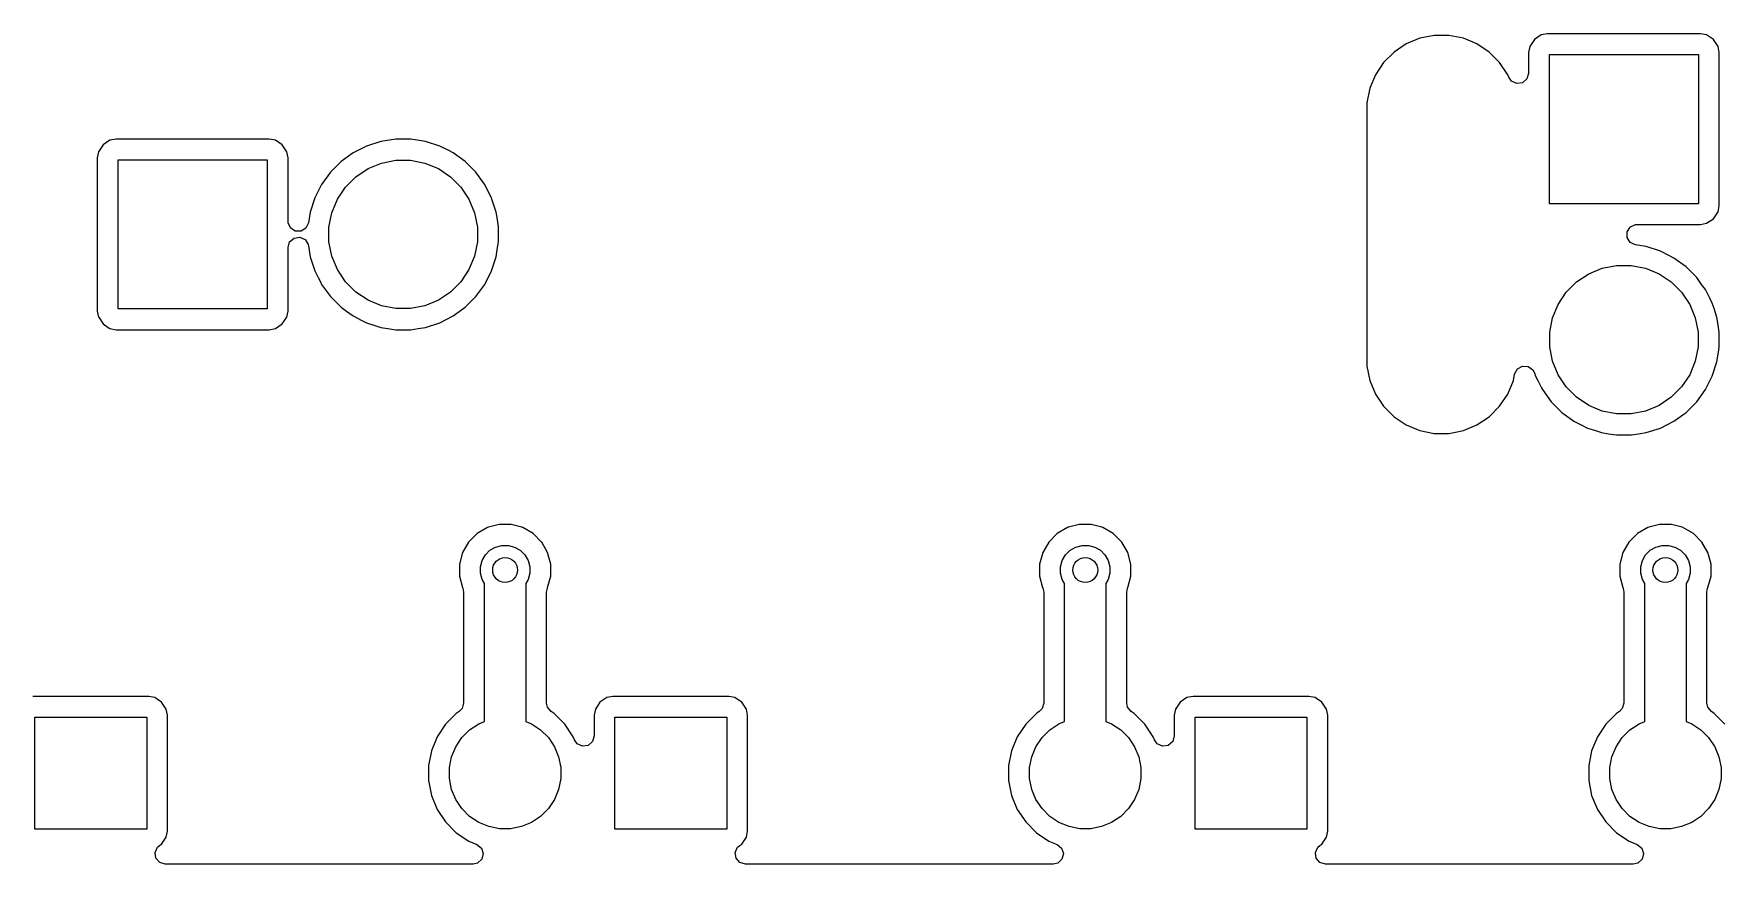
# Model space of a CAD drawing. Extents: x 45 to 205, y -97 to -37.
# Drawn here: x 111.81 to 132.19, y -96.6 to -86.58 of the extents above; entities that cross this region are included whole.
import ezdxf

# ---------------------------------------------------------------- set-up
doc = ezdxf.new("R2010")
doc.units = 0
doc.layers.add('BLACK', color=7, linetype='CONTINUOUS')

msp = doc.modelspace()

# ---------------------------------------------------------------- linework, layer by layer
at = {"layer": 'BLACK', "linetype": 'CONTINUOUS'}
for p, q in [((130.075313, -86.57957), (130.002254, -86.594102)), ((130.075316, -86.57957), (130.075313, -86.57957)), ((131.924664, -86.57957), (130.075316, -86.57957)), ((131.924667, -86.57957), (131.924664, -86.57957)), ((131.997725, -86.594102), (131.924667, -86.57957)), ((128.373436, -86.70206), (128.225955, -86.800605)), ((128.373449, -86.702053), (128.373436, -86.70206)), ((128.537322, -86.634176), (128.373449, -86.702053)), ((128.537331, -86.634173), (128.537322, -86.634176)), ((128.711296, -86.59957), (128.537331, -86.634173)), ((128.711299, -86.59957), (128.711296, -86.59957)), ((128.888681, -86.59957), (128.711299, -86.59957)), ((128.888684, -86.59957), (128.888681, -86.59957)), ((129.062648, -86.634173), (128.888684, -86.59957)), ((129.062657, -86.634176), (129.062648, -86.634173)), ((129.22653, -86.702053), (129.062657, -86.634176)), ((129.226543, -86.70206), (129.22653, -86.702053)), ((129.374024, -86.800605), (129.226543, -86.70206)), ((129.864022, -86.732334), (129.84949, -86.805391)), ((129.864023, -86.73233), (129.864022, -86.732334)), ((129.919389, -86.649469), (129.864023, -86.73233)), ((130.00225, -86.594103), (129.919389, -86.649469)), ((130.002254, -86.594102), (130.00225, -86.594103)), ((131.997729, -86.594103), (131.997725, -86.594102)), ((131.99773, -86.594104), (131.997729, -86.594103)), ((132.080591, -86.649469), (131.99773, -86.594104)), ((132.135956, -86.73233), (132.080591, -86.649469)), ((132.135957, -86.732334), (132.135956, -86.73233)), ((132.150489, -86.805391), (132.135957, -86.732334)), ((128.100525, -86.926035), (128.00198, -87.073516)), ((128.100528, -86.926031), (128.100525, -86.926035)), ((128.225951, -86.800608), (128.100528, -86.926031)), ((128.225955, -86.800605), (128.225951, -86.800608)), ((129.374028, -86.800608), (129.374024, -86.800605)), ((129.499451, -86.926031), (129.374028, -86.800608)), ((129.499454, -86.926035), (129.499451, -86.926031)), ((129.597999, -87.073516), (129.499454, -86.926035)), ((129.84949, -86.805391), (129.84949, -87.057276)), ((130.09999, -88.63007), (130.09999, -86.83007)), ((130.09999, -86.83007), (131.89999, -86.83007)), ((131.89999, -86.83007), (131.89999, -88.63007)), ((132.15049, -86.805393), (132.150489, -86.805391)), ((132.15049, -86.805396), (132.15049, -86.805393)), ((132.15049, -88.654744), (132.15049, -86.805396)), ((128.001973, -87.073529), (127.934096, -87.237402)), ((128.00198, -87.073516), (128.001973, -87.073529)), ((129.598006, -87.073529), (129.597999, -87.073516)), ((129.610929, -87.104728), (129.598006, -87.073529)), ((129.644287, -87.150989), (129.610929, -87.104728)), ((129.707843, -87.180014), (129.644287, -87.150989)), ((129.777001, -87.17007), (129.707843, -87.180014)), ((129.829805, -87.124315), (129.777001, -87.17007)), ((129.84949, -87.057276), (129.829805, -87.124315)), ((127.934093, -87.237411), (127.89949, -87.411374)), ((127.934096, -87.237402), (127.934093, -87.237411)), ((127.89949, -87.411374), (127.89949, -90.588765)), ((112.594022, -88.002334), (112.57949, -88.075391)), ((112.594023, -88.00233), (112.594022, -88.002334)), ((112.649389, -87.919469), (112.594023, -88.00233)), ((112.73225, -87.864103), (112.649389, -87.919469)), ((112.732254, -87.864102), (112.73225, -87.864103)), ((112.805313, -87.84957), (112.732254, -87.864102)), ((112.805316, -87.84957), (112.805313, -87.84957)), ((114.654664, -87.84957), (112.805316, -87.84957)), ((114.654667, -87.84957), (114.654664, -87.84957)), ((114.727725, -87.864102), (114.654667, -87.84957)), ((114.727729, -87.864103), (114.727725, -87.864102)), ((114.72773, -87.864104), (114.727729, -87.864103)), ((114.810591, -87.919469), (114.72773, -87.864104)), ((114.865956, -88.00233), (114.810591, -87.919469)), ((114.865957, -88.002334), (114.865956, -88.00233)), ((114.880489, -88.075391), (114.865957, -88.002334)), ((115.82835, -87.933858), (115.666992, -88.016076)), ((115.828353, -87.933857), (115.82835, -87.933858)), ((116.000579, -87.877899), (115.828353, -87.933857)), ((116.179439, -87.84957), (116.000579, -87.877899)), ((116.179444, -87.84957), (116.179439, -87.84957)), ((116.360536, -87.84957), (116.179444, -87.84957)), ((116.360541, -87.84957), (116.360536, -87.84957)), ((116.5394, -87.877899), (116.360541, -87.84957)), ((116.711626, -87.933857), (116.5394, -87.877899)), ((116.711629, -87.933858), (116.711626, -87.933857)), ((116.82129, -87.989734), (116.711629, -87.933858)), ((116.872984, -88.016074), (116.82129, -87.989734)), ((112.57949, -88.075391), (112.57949, -89.924748)), ((112.82999, -89.90007), (112.82999, -88.10007)), ((112.82999, -88.10007), (114.62999, -88.10007)), ((114.62999, -88.10007), (114.62999, -89.90007)), ((114.88049, -88.075393), (114.880489, -88.075391)), ((114.88049, -88.842938), (114.88049, -88.075393)), ((115.52049, -88.122515), (115.392435, -88.25057)), ((115.520495, -88.122511), (115.52049, -88.122515)), ((115.666992, -88.016076), (115.520495, -88.122511)), ((115.699036, -88.304361), (115.845733, -88.206341)), ((115.845733, -88.206341), (116.008734, -88.138824)), ((116.008734, -88.138824), (116.181775, -88.104404)), ((116.181775, -88.104404), (116.358205, -88.104404)), ((116.358205, -88.104404), (116.531246, -88.138824)), ((116.531246, -88.138824), (116.694247, -88.206341)), ((116.694247, -88.206341), (116.840944, -88.304361)), ((116.872986, -88.016075), (116.872984, -88.016074)), ((116.872987, -88.016076), (116.872986, -88.016075)), ((117.019484, -88.122511), (116.872987, -88.016076)), ((117.019489, -88.122515), (117.019484, -88.122511)), ((117.147544, -88.25057), (117.019489, -88.122515)), ((115.285996, -88.397072), (115.203778, -88.55843)), ((115.392431, -88.250575), (115.285996, -88.397072)), ((115.392435, -88.25057), (115.392431, -88.250575)), ((115.574281, -88.429116), (115.699036, -88.304361)), ((116.840944, -88.304361), (116.965699, -88.429116)), ((117.147548, -88.250575), (117.147544, -88.25057)), ((117.240386, -88.378357), (117.147548, -88.250575)), ((117.253986, -88.397076), (117.240386, -88.378357)), ((117.268707, -88.425968), (117.253986, -88.397076)), ((115.203777, -88.558433), (115.147819, -88.730659)), ((115.203778, -88.55843), (115.203777, -88.558433)), ((115.408744, -88.738814), (115.476261, -88.575813)), ((115.476261, -88.575813), (115.574281, -88.429116)), ((116.965699, -88.429116), (117.063719, -88.575813)), ((117.063719, -88.575813), (117.131236, -88.738814)), ((117.336201, -88.55843), (117.268707, -88.425968)), ((117.336202, -88.558433), (117.336201, -88.55843)), ((117.341082, -88.573453), (117.336202, -88.558433)), ((117.392161, -88.730661), (117.341082, -88.573453)), ((115.147819, -88.730659), (115.126963, -88.862336)), ((115.374324, -88.911855), (115.408744, -88.738814)), ((117.131236, -88.738814), (117.165656, -88.911855)), ((117.402735, -88.797421), (117.392161, -88.730661)), ((117.42049, -88.909518), (117.402735, -88.797421)), ((131.89999, -88.63007), (130.09999, -88.63007)), ((131.99773, -88.866036), (132.080591, -88.810671)), ((132.080591, -88.810671), (132.135956, -88.72781)), ((132.135956, -88.72781), (132.15049, -88.654744)), ((114.881513, -88.85883), (114.88049, -88.842938)), ((114.909627, -88.922794), (114.881513, -88.85883)), ((114.967859, -88.961404), (114.909627, -88.922794)), ((115.037722, -88.962402), (114.967859, -88.961404)), ((115.097034, -88.925471), (115.037722, -88.962402)), ((115.126963, -88.862336), (115.097034, -88.925471)), ((115.374324, -89.088285), (115.374324, -88.911855)), ((117.165656, -88.911855), (117.165656, -89.088285)), ((117.42049, -89.090621), (117.42049, -88.909518)), ((131.037657, -89.037802), (131.038655, -88.967939)), ((131.038655, -88.967939), (131.076206, -88.911304)), ((131.076206, -88.911304), (131.077265, -88.909707)), ((131.077265, -88.909707), (131.141229, -88.881593)), ((131.141229, -88.881593), (131.157121, -88.88057)), ((131.157121, -88.88057), (131.924666, -88.88057)), ((131.924666, -88.88057), (131.924667, -88.880569)), ((131.924667, -88.880569), (131.99773, -88.866036)), ((114.88049, -89.157201), (114.900175, -89.090162)), ((114.88049, -89.924744), (114.88049, -89.157201)), ((114.900175, -89.090162), (114.952979, -89.044407)), ((114.952979, -89.044407), (115.022137, -89.034463)), ((115.022137, -89.034463), (115.085693, -89.063488)), ((115.085693, -89.063488), (115.123467, -89.122266)), ((115.123467, -89.122266), (115.126963, -89.137803)), ((115.126963, -89.137803), (115.147819, -89.26948)), ((115.408744, -89.261326), (115.374324, -89.088285)), ((117.165656, -89.088285), (117.131236, -89.261326)), ((117.392161, -89.269479), (117.409944, -89.157201)), ((117.409944, -89.157201), (117.42049, -89.090621)), ((131.074588, -89.097114), (131.037657, -89.037802)), ((131.137723, -89.127043), (131.074588, -89.097114)), ((131.2694, -89.147899), (131.137723, -89.127043)), ((131.441626, -89.203857), (131.2694, -89.147899)), ((131.441629, -89.203858), (131.441626, -89.203857)), ((131.55129, -89.259734), (131.441629, -89.203858)), ((115.147819, -89.26948), (115.203777, -89.441706)), ((115.476261, -89.424327), (115.408744, -89.261326)), ((115.574281, -89.571024), (115.476261, -89.424327)), ((117.063719, -89.424327), (116.965699, -89.571024)), ((117.131236, -89.261326), (117.063719, -89.424327)), ((117.336201, -89.441709), (117.392161, -89.269479)), ((130.575733, -89.476341), (130.738734, -89.408824)), ((130.738734, -89.408824), (130.911775, -89.374404)), ((130.911775, -89.374404), (131.088205, -89.374404)), ((131.088205, -89.374404), (131.261246, -89.408824)), ((131.261246, -89.408824), (131.424247, -89.476341)), ((131.602984, -89.286074), (131.55129, -89.259734)), ((131.602986, -89.286075), (131.602984, -89.286074)), ((131.602987, -89.286076), (131.602986, -89.286075)), ((131.749484, -89.392511), (131.602987, -89.286076)), ((131.749489, -89.392515), (131.749484, -89.392511)), ((131.877544, -89.52057), (131.749489, -89.392515)), ((115.203777, -89.441706), (115.203778, -89.441709)), ((115.203778, -89.441709), (115.24396, -89.520569)), ((115.24396, -89.520569), (115.271204, -89.574038)), ((115.271204, -89.574038), (115.285996, -89.603067)), ((115.285996, -89.603067), (115.392431, -89.749564)), ((115.699036, -89.695779), (115.574281, -89.571024)), ((116.965699, -89.571024), (116.840944, -89.695779)), ((117.147543, -89.749571), (117.253986, -89.603064)), ((117.253986, -89.603064), (117.336201, -89.441709)), ((130.304281, -89.699116), (130.429036, -89.574361)), ((130.429036, -89.574361), (130.575733, -89.476341)), ((131.424247, -89.476341), (131.570944, -89.574361)), ((131.570944, -89.574361), (131.695699, -89.699116)), ((131.877548, -89.520575), (131.877544, -89.52057)), ((131.937479, -89.603064), (131.877548, -89.520575)), ((131.983986, -89.667076), (131.937479, -89.603064)), ((115.392431, -89.749564), (115.392435, -89.749569)), ((115.392435, -89.749569), (115.52049, -89.877624)), ((115.845733, -89.793799), (115.699036, -89.695779)), ((116.008734, -89.861316), (115.845733, -89.793799)), ((116.694247, -89.793799), (116.531246, -89.861316)), ((116.840944, -89.695779), (116.694247, -89.793799)), ((117.019491, -89.877623), (117.147543, -89.749571)), ((130.138744, -90.008814), (130.206261, -89.845813)), ((130.206261, -89.845813), (130.304281, -89.699116)), ((131.695699, -89.699116), (131.793719, -89.845813)), ((131.793719, -89.845813), (131.861236, -90.008814)), ((132.036321, -89.769788), (131.983986, -89.667076)), ((132.066201, -89.82843), (132.036321, -89.769788)), ((132.066202, -89.828433), (132.066201, -89.82843)), ((132.087026, -89.892526), (132.066202, -89.828433)), ((112.57949, -89.924748), (112.594022, -89.997805)), ((112.594022, -89.997805), (112.594023, -89.997809)), ((112.594023, -89.997809), (112.595929, -90.000661)), ((112.595929, -90.000661), (112.649389, -90.080671)), ((114.62999, -89.90007), (112.82999, -89.90007)), ((114.810591, -90.080671), (114.865956, -89.99781)), ((114.865956, -89.99781), (114.88049, -89.924744)), ((115.52049, -89.877624), (115.520495, -89.877628)), ((115.520495, -89.877628), (115.585351, -89.924748)), ((115.585351, -89.924748), (115.666996, -89.984066)), ((115.666996, -89.984066), (115.772474, -90.03781)), ((115.772474, -90.03781), (115.82835, -90.066281)), ((116.181775, -89.895736), (116.008734, -89.861316)), ((116.358205, -89.895736), (116.181775, -89.895736)), ((116.531246, -89.861316), (116.358205, -89.895736)), ((116.711629, -90.066281), (116.872984, -89.984066)), ((116.872984, -89.984066), (117.019491, -89.877623)), ((130.104324, -90.181855), (130.138744, -90.008814)), ((131.861236, -90.008814), (131.895656, -90.181855)), ((132.122161, -90.000661), (132.087026, -89.892526)), ((132.132554, -90.066281), (132.122161, -90.000661)), ((112.649389, -90.080671), (112.711604, -90.122241)), ((112.711604, -90.122241), (112.73225, -90.136036)), ((112.73225, -90.136036), (112.732254, -90.136037)), ((112.732254, -90.136037), (112.805311, -90.150569)), ((112.805311, -90.150569), (112.805314, -90.15057)), ((112.805314, -90.15057), (112.805316, -90.15057)), ((112.805316, -90.15057), (114.654666, -90.15057)), ((114.654666, -90.15057), (114.654667, -90.150569)), ((114.654667, -90.150569), (114.72773, -90.136036)), ((114.72773, -90.136036), (114.810591, -90.080671)), ((115.82835, -90.066281), (115.828353, -90.066282)), ((115.828353, -90.066282), (115.914466, -90.094261)), ((115.914466, -90.094261), (116.000581, -90.122241)), ((116.000581, -90.122241), (116.083419, -90.135361)), ((116.083419, -90.135361), (116.179439, -90.15057)), ((116.179439, -90.15057), (116.179444, -90.15057)), ((116.179444, -90.15057), (116.360541, -90.15057)), ((116.360541, -90.15057), (116.4523, -90.136036)), ((116.4523, -90.136036), (116.539399, -90.122241)), ((116.539399, -90.122241), (116.711629, -90.066281)), ((130.104324, -90.358285), (130.104324, -90.181855)), ((131.895656, -90.181855), (131.895656, -90.358285)), ((132.15049, -90.179518), (132.132554, -90.066281)), ((132.15049, -90.360621), (132.15049, -90.179518)), ((130.138744, -90.531326), (130.104324, -90.358285)), ((131.895656, -90.358285), (131.861236, -90.531326)), ((132.122161, -90.539479), (132.141153, -90.41957)), ((132.141153, -90.41957), (132.15049, -90.360621)), ((127.89949, -90.588765), (127.934093, -90.762728)), ((129.681201, -90.685734), (129.713586, -90.623823)), ((129.713586, -90.623823), (129.774301, -90.589249)), ((129.774301, -90.589249), (129.844071, -90.592988)), ((129.844071, -90.592988), (129.900743, -90.633854)), ((129.900743, -90.633854), (129.920749, -90.671608)), ((130.206261, -90.694327), (130.138744, -90.531326)), ((131.861236, -90.531326), (131.793719, -90.694327)), ((132.066201, -90.711709), (132.122161, -90.539479)), ((127.934093, -90.762728), (127.934096, -90.762737)), ((127.934096, -90.762737), (128.001973, -90.92661)), ((129.598003, -90.926617), (129.665884, -90.762736)), ((129.665884, -90.762731), (129.665886, -90.762728)), ((129.665884, -90.762736), (129.665884, -90.762731)), ((129.665886, -90.762728), (129.681201, -90.685734)), ((129.920749, -90.671608), (129.933776, -90.711703)), ((129.933776, -90.711703), (129.933778, -90.711709)), ((129.933778, -90.711709), (129.959779, -90.762737)), ((129.959779, -90.762737), (130.005619, -90.852703)), ((130.005619, -90.852703), (130.015996, -90.873067)), ((130.304281, -90.841024), (130.206261, -90.694327)), ((130.429036, -90.965779), (130.304281, -90.841024)), ((131.695699, -90.841024), (131.570944, -90.965779)), ((131.793719, -90.694327), (131.695699, -90.841024)), ((131.983986, -90.873064), (132.066201, -90.711709)), ((128.001973, -90.92661), (128.00198, -90.926623)), ((128.00198, -90.926623), (128.100525, -91.074104)), ((129.499454, -91.074105), (129.598003, -90.926617)), ((130.015996, -90.873067), (130.122431, -91.019564)), ((130.122431, -91.019564), (130.122435, -91.019569)), ((130.122435, -91.019569), (130.25049, -91.147624)), ((130.575733, -91.063799), (130.429036, -90.965779)), ((130.738734, -91.131316), (130.575733, -91.063799)), ((131.424247, -91.063799), (131.261246, -91.131316)), ((131.570944, -90.965779), (131.424247, -91.063799)), ((131.749491, -91.147623), (131.877543, -91.019571)), ((131.877543, -91.019571), (131.983986, -90.873064)), ((128.100525, -91.074104), (128.100528, -91.074108)), ((128.100528, -91.074108), (128.225951, -91.199531)), ((128.225951, -91.199531), (128.225955, -91.199534)), ((128.225955, -91.199534), (128.373436, -91.298079)), ((129.226537, -91.298083), (129.374025, -91.199534)), ((129.374025, -91.199534), (129.499454, -91.074105)), ((130.25049, -91.147624), (130.250495, -91.147628)), ((130.250495, -91.147628), (130.378277, -91.240466)), ((130.378277, -91.240466), (130.396996, -91.254066)), ((130.396996, -91.254066), (130.483376, -91.298079)), ((130.911775, -91.165736), (130.738734, -91.131316)), ((131.088205, -91.165736), (130.911775, -91.165736)), ((131.261246, -91.131316), (131.088205, -91.165736)), ((131.441629, -91.336281), (131.602984, -91.254066)), ((131.602984, -91.254066), (131.749491, -91.147623)), ((128.373436, -91.298079), (128.373449, -91.298086)), ((128.373449, -91.298086), (128.496353, -91.348993)), ((128.496353, -91.348993), (128.537324, -91.365964)), ((128.537324, -91.365964), (128.537326, -91.365964)), ((128.537326, -91.365964), (128.537331, -91.365966)), ((128.537331, -91.365966), (128.711294, -91.400569)), ((128.711294, -91.400569), (128.711297, -91.40057)), ((128.711297, -91.40057), (128.711299, -91.40057)), ((128.711299, -91.40057), (128.888683, -91.40057)), ((128.888683, -91.40057), (128.888684, -91.400569)), ((128.888684, -91.400569), (128.946672, -91.389034)), ((128.946672, -91.389034), (129.062648, -91.365966)), ((129.062648, -91.365966), (129.062651, -91.365964)), ((129.062651, -91.365964), (129.062656, -91.365964)), ((129.062656, -91.365964), (129.226537, -91.298083)), ((130.483376, -91.298079), (130.55835, -91.336281)), ((130.55835, -91.336281), (130.558353, -91.336282)), ((130.558353, -91.336282), (130.644466, -91.364261)), ((130.644466, -91.364261), (130.730581, -91.392241)), ((130.730581, -91.392241), (130.813419, -91.405361)), ((130.813419, -91.405361), (130.909439, -91.42057)), ((130.909439, -91.42057), (130.909444, -91.42057)), ((130.909444, -91.42057), (131.090541, -91.42057)), ((131.090541, -91.42057), (131.177249, -91.406835)), ((131.177249, -91.406835), (131.269399, -91.392241)), ((131.269399, -91.392241), (131.441629, -91.336281)), ((117.161972, -92.609563), (117.059483, -92.712052)), ((117.161978, -92.609558), (117.161972, -92.609563)), ((117.287501, -92.537087), (117.161978, -92.609558)), ((117.298983, -92.53401), (117.287501, -92.537087)), ((117.427515, -92.49957), (117.298983, -92.53401)), ((117.572465, -92.49957), (117.427515, -92.49957)), ((117.700996, -92.53401), (117.572465, -92.49957)), ((117.712479, -92.537087), (117.700996, -92.53401)), ((117.838001, -92.609558), (117.712478, -92.537087)), ((117.712478, -92.537087), (117.712479, -92.537087)), ((117.838007, -92.609563), (117.838001, -92.609558)), ((117.940496, -92.712052), (117.838007, -92.609563)), ((124.161972, -92.609563), (124.059483, -92.712052)), ((124.161978, -92.609558), (124.161972, -92.609563)), ((124.287501, -92.537087), (124.161978, -92.609558)), ((124.298983, -92.53401), (124.287501, -92.537087)), ((124.427515, -92.49957), (124.298983, -92.53401)), ((124.572465, -92.49957), (124.427515, -92.49957)), ((124.700996, -92.53401), (124.572465, -92.49957)), ((124.712479, -92.537087), (124.700996, -92.53401)), ((124.838001, -92.609558), (124.712478, -92.537087)), ((124.712478, -92.537087), (124.712479, -92.537087)), ((124.838007, -92.609563), (124.838001, -92.609558)), ((124.940496, -92.712052), (124.838007, -92.609563)), ((131.161972, -92.609563), (131.059483, -92.712052)), ((131.161978, -92.609558), (131.161972, -92.609563)), ((131.287501, -92.537087), (131.161978, -92.609558)), ((131.298983, -92.53401), (131.287501, -92.537087)), ((131.427515, -92.49957), (131.298983, -92.53401)), ((131.572465, -92.49957), (131.427515, -92.49957)), ((131.700996, -92.53401), (131.572465, -92.49957)), ((131.712479, -92.537087), (131.700996, -92.53401)), ((131.838001, -92.609558), (131.712478, -92.537087)), ((131.712478, -92.537087), (131.712479, -92.537087)), ((131.838007, -92.609563), (131.838001, -92.609558)), ((131.940496, -92.712052), (131.838007, -92.609563)), ((116.987006, -92.837585), (116.94949, -92.977595)), ((116.987007, -92.837581), (116.987006, -92.837585)), ((117.059478, -92.712058), (116.987007, -92.837581)), ((117.059483, -92.712052), (117.059478, -92.712058)), ((117.222826, -92.935265), (117.261984, -92.867442)), ((117.261984, -92.867442), (117.317362, -92.812064)), ((117.317362, -92.812064), (117.385185, -92.772906)), ((117.385185, -92.772906), (117.460832, -92.752637)), ((117.460832, -92.752637), (117.539148, -92.752637)), ((117.539148, -92.752637), (117.614795, -92.772906)), ((117.614795, -92.772906), (117.682618, -92.812064)), ((117.682618, -92.812064), (117.737996, -92.867442)), ((117.737996, -92.867442), (117.777154, -92.935265)), ((117.940501, -92.712058), (117.940496, -92.712052)), ((117.94115, -92.713183), (117.940501, -92.712058)), ((118.012974, -92.837585), (117.94115, -92.713183)), ((118.05049, -92.977595), (118.012974, -92.837585)), ((123.987006, -92.837585), (123.94949, -92.977595)), ((123.987007, -92.837581), (123.987006, -92.837585)), ((124.059478, -92.712058), (123.987007, -92.837581)), ((124.059483, -92.712052), (124.059478, -92.712058)), ((124.222826, -92.935265), (124.261984, -92.867442)), ((124.261984, -92.867442), (124.317362, -92.812064)), ((124.317362, -92.812064), (124.385185, -92.772906)), ((124.385185, -92.772906), (124.460832, -92.752637)), ((124.460832, -92.752637), (124.539148, -92.752637)), ((124.539148, -92.752637), (124.614795, -92.772906)), ((124.614795, -92.772906), (124.682618, -92.812064)), ((124.682618, -92.812064), (124.737996, -92.867442)), ((124.737996, -92.867442), (124.777154, -92.935265)), ((124.940501, -92.712058), (124.940496, -92.712052)), ((124.94115, -92.713183), (124.940501, -92.712058)), ((125.012974, -92.837585), (124.94115, -92.713183)), ((125.05049, -92.977595), (125.012974, -92.837585)), ((130.987006, -92.837585), (130.94949, -92.977595)), ((130.987007, -92.837581), (130.987006, -92.837585)), ((131.059478, -92.712058), (130.987007, -92.837581)), ((131.059483, -92.712052), (131.059478, -92.712058)), ((131.222826, -92.935265), (131.261984, -92.867442)), ((131.261984, -92.867442), (131.317362, -92.812064)), ((131.317362, -92.812064), (131.385185, -92.772906)), ((131.385185, -92.772906), (131.460832, -92.752637)), ((131.460832, -92.752637), (131.539148, -92.752637)), ((131.539148, -92.752637), (131.614795, -92.772906)), ((131.614795, -92.772906), (131.682618, -92.812064)), ((131.682618, -92.812064), (131.737996, -92.867442)), ((131.737996, -92.867442), (131.777154, -92.935265)), ((131.940501, -92.712058), (131.940496, -92.712052)), ((131.94115, -92.713183), (131.940501, -92.712058)), ((132.012974, -92.837585), (131.94115, -92.713183)), ((132.05049, -92.977595), (132.012974, -92.837585)), ((116.94949, -92.977595), (116.94949, -93.122545)), ((117.202557, -93.010912), (117.222826, -92.935265)), ((117.202557, -93.089228), (117.202557, -93.010912)), ((117.222826, -93.164875), (117.202557, -93.089228)), ((117.777154, -92.935265), (117.797423, -93.010912)), ((117.797423, -93.089228), (117.777154, -93.164875)), ((117.797423, -93.010912), (117.797423, -93.089228)), ((118.05049, -93.122545), (118.05049, -92.977595)), ((123.94949, -92.977595), (123.94949, -93.122545)), ((124.202557, -93.010912), (124.222826, -92.935265)), ((124.202557, -93.089228), (124.202557, -93.010912)), ((124.222826, -93.164875), (124.202557, -93.089228)), ((124.777154, -92.935265), (124.797423, -93.010912)), ((124.797423, -93.089228), (124.777154, -93.164875)), ((124.797423, -93.010912), (124.797423, -93.089228)), ((125.05049, -93.122545), (125.05049, -92.977595)), ((130.94949, -92.977595), (130.94949, -93.122545)), ((131.202557, -93.010912), (131.222826, -92.935265)), ((131.202557, -93.089228), (131.202557, -93.010912)), ((131.222826, -93.164875), (131.202557, -93.089228)), ((131.777154, -92.935265), (131.797423, -93.010912)), ((131.797423, -93.089228), (131.777154, -93.164875)), ((131.797423, -93.010912), (131.797423, -93.089228)), ((132.05049, -93.122545), (132.05049, -92.977595)), ((116.94949, -93.122545), (116.986077, -93.259089)), ((116.986077, -93.259089), (116.987007, -93.262558)), ((116.987007, -93.262558), (116.990049, -93.269901)), ((116.990049, -93.269901), (116.99949, -93.317358)), ((117.24999, -93.211923), (117.222826, -93.164875)), ((117.24999, -94.876526), (117.24999, -93.211923)), ((117.777154, -93.164875), (117.74999, -93.211923)), ((117.74999, -93.211923), (117.74999, -94.876526)), ((118.00049, -93.317358), (118.009931, -93.269901)), ((118.009931, -93.269901), (118.012972, -93.262558)), ((118.012971, -93.262558), (118.012974, -93.262555)), ((118.012972, -93.262558), (118.012971, -93.262558)), ((118.012974, -93.262555), (118.05049, -93.122545)), ((123.94949, -93.122545), (123.986077, -93.259089)), ((123.986077, -93.259089), (123.987007, -93.262558)), ((123.987007, -93.262558), (123.990049, -93.269901)), ((123.990049, -93.269901), (123.99949, -93.317358)), ((124.24999, -93.211923), (124.222826, -93.164875)), ((124.24999, -94.876526), (124.24999, -93.211923)), ((124.777154, -93.164875), (124.74999, -93.211923)), ((124.74999, -93.211923), (124.74999, -94.876526)), ((125.00049, -93.317358), (125.009931, -93.269901)), ((125.009931, -93.269901), (125.012972, -93.262558)), ((125.012971, -93.262558), (125.012974, -93.262555)), ((125.012972, -93.262558), (125.012971, -93.262558)), ((125.012974, -93.262555), (125.05049, -93.122545)), ((130.94949, -93.122545), (130.986077, -93.259089)), ((130.986077, -93.259089), (130.987007, -93.262558)), ((130.987007, -93.262558), (130.990049, -93.269901)), ((130.990049, -93.269901), (130.99949, -93.317358)), ((131.24999, -93.211923), (131.222826, -93.164875)), ((131.24999, -94.876526), (131.24999, -93.211923)), ((131.777154, -93.164875), (131.74999, -93.211923)), ((131.74999, -93.211923), (131.74999, -94.876526)), ((132.00049, -93.317358), (132.009931, -93.269901)), ((132.009931, -93.269901), (132.012972, -93.262558)), ((132.012971, -93.262558), (132.012974, -93.262555)), ((132.012972, -93.262558), (132.012971, -93.262558)), ((132.012974, -93.262555), (132.05049, -93.122545)), ((116.99949, -93.317358), (116.99949, -94.655124)), ((118.00049, -94.655124), (118.00049, -93.317358)), ((123.99949, -93.317358), (123.99949, -94.655124)), ((125.00049, -94.655124), (125.00049, -93.317358)), ((130.99949, -93.317358), (130.99949, -94.655124)), ((132.00049, -94.655124), (132.00049, -93.317358)), ((113.199664, -94.57457), (111.800316, -94.57457)), ((113.199667, -94.57457), (113.199664, -94.57457)), ((113.272725, -94.589102), (113.199667, -94.57457)), ((113.272729, -94.589103), (113.272725, -94.589102)), ((113.289142, -94.60007), (113.272729, -94.589103)), ((113.355591, -94.644469), (113.289142, -94.60007)), ((113.395778, -94.704614), (113.355591, -94.644469)), ((113.410956, -94.72733), (113.395778, -94.704614)), ((113.410957, -94.727334), (113.410956, -94.72733)), ((113.425489, -94.800391), (113.410957, -94.727334)), ((116.979805, -94.722163), (116.944381, -94.758226)), ((116.99949, -94.655124), (116.979805, -94.722163)), ((118.010794, -94.704614), (118.00049, -94.655124)), ((118.055599, -94.758226), (118.010794, -94.704614)), ((118.589022, -94.727334), (118.57449, -94.800391)), ((118.589023, -94.72733), (118.589022, -94.727334)), ((118.644389, -94.644469), (118.589023, -94.72733)), ((118.72725, -94.589103), (118.644389, -94.644469)), ((118.727254, -94.589102), (118.72725, -94.589103)), ((118.800313, -94.57457), (118.727254, -94.589102)), ((118.800316, -94.57457), (118.800313, -94.57457)), ((120.199664, -94.57457), (118.800316, -94.57457)), ((120.199667, -94.57457), (120.199664, -94.57457)), ((120.272725, -94.589102), (120.199667, -94.57457)), ((120.272729, -94.589103), (120.272725, -94.589102)), ((120.289142, -94.60007), (120.272729, -94.589103)), ((120.355591, -94.644469), (120.289142, -94.60007)), ((120.395778, -94.704614), (120.355591, -94.644469)), ((120.410956, -94.72733), (120.395778, -94.704614)), ((120.410957, -94.727334), (120.410956, -94.72733)), ((120.425489, -94.800391), (120.410957, -94.727334)), ((123.979805, -94.722163), (123.944381, -94.758226)), ((123.99949, -94.655124), (123.979805, -94.722163)), ((125.010794, -94.704614), (125.00049, -94.655124)), ((125.055599, -94.758226), (125.010794, -94.704614)), ((125.589022, -94.727334), (125.57449, -94.800391)), ((125.589023, -94.72733), (125.589022, -94.727334)), ((125.644389, -94.644469), (125.589023, -94.72733)), ((125.72725, -94.589103), (125.644389, -94.644469)), ((125.727254, -94.589102), (125.72725, -94.589103)), ((125.800313, -94.57457), (125.727254, -94.589102)), ((125.800316, -94.57457), (125.800313, -94.57457)), ((127.199664, -94.57457), (125.800316, -94.57457)), ((127.199667, -94.57457), (127.199664, -94.57457)), ((127.272725, -94.589102), (127.199667, -94.57457)), ((127.272729, -94.589103), (127.272725, -94.589102)), ((127.289142, -94.60007), (127.272729, -94.589103)), ((127.355591, -94.644469), (127.289142, -94.60007)), ((127.395778, -94.704614), (127.355591, -94.644469)), ((127.410956, -94.72733), (127.395778, -94.704614)), ((127.410957, -94.727334), (127.410956, -94.72733)), ((127.425489, -94.800391), (127.410957, -94.727334)), ((130.979805, -94.722163), (130.944381, -94.758226)), ((130.99949, -94.655124), (130.979805, -94.722163)), ((132.010794, -94.704614), (132.00049, -94.655124)), ((132.055599, -94.758226), (132.010794, -94.704614)), ((111.82499, -96.17507), (111.82499, -94.82507)), ((111.82499, -94.82507), (113.17499, -94.82507)), ((113.17499, -94.82507), (113.17499, -96.17507)), ((113.42549, -94.800393), (113.425489, -94.800391)), ((113.42549, -94.800396), (113.42549, -94.800393)), ((113.42549, -96.199744), (113.42549, -94.800396)), ((116.781103, -94.910102), (116.679823, -95.061678)), ((116.781109, -94.910094), (116.781103, -94.910102)), ((116.910014, -94.781189), (116.781109, -94.910094)), ((116.910018, -94.781186), (116.910014, -94.781189)), ((116.944381, -94.758226), (116.910018, -94.781186)), ((117.071775, -94.978288), (117.181797, -94.904773)), ((117.181797, -94.904773), (117.24999, -94.876526)), ((117.74999, -94.876526), (117.818183, -94.904773)), ((117.818183, -94.904773), (117.928205, -94.978288)), ((118.089961, -94.781186), (118.055599, -94.758226)), ((118.089965, -94.781189), (118.089961, -94.781186)), ((118.21887, -94.910094), (118.089965, -94.781189)), ((118.218876, -94.910102), (118.21887, -94.910094)), ((118.320156, -95.061678), (118.218876, -94.910102)), ((118.57449, -94.800391), (118.57449, -95.052304)), ((118.82499, -96.17507), (118.82499, -94.82507)), ((118.82499, -94.82507), (120.17499, -94.82507)), ((120.17499, -94.82507), (120.17499, -96.17507)), ((120.42549, -94.800393), (120.425489, -94.800391)), ((120.42549, -94.800396), (120.42549, -94.800393)), ((120.42549, -96.199744), (120.42549, -94.800396)), ((123.781103, -94.910102), (123.679823, -95.061678)), ((123.781109, -94.910094), (123.781103, -94.910102)), ((123.910014, -94.781189), (123.781109, -94.910094)), ((123.910018, -94.781186), (123.910014, -94.781189)), ((123.944381, -94.758226), (123.910018, -94.781186)), ((124.071775, -94.978288), (124.181797, -94.904773)), ((124.181797, -94.904773), (124.24999, -94.876526)), ((124.74999, -94.876526), (124.818183, -94.904773)), ((124.818183, -94.904773), (124.928205, -94.978288)), ((125.089961, -94.781186), (125.055599, -94.758226)), ((125.089965, -94.781189), (125.089961, -94.781186)), ((125.21887, -94.910094), (125.089965, -94.781189)), ((125.218876, -94.910102), (125.21887, -94.910094)), ((125.320156, -95.061678), (125.218876, -94.910102)), ((125.57449, -94.800391), (125.57449, -95.052304)), ((125.82499, -96.17507), (125.82499, -94.82507)), ((125.82499, -94.82507), (127.17499, -94.82507)), ((127.17499, -94.82507), (127.17499, -96.17507)), ((127.42549, -94.800393), (127.425489, -94.800391)), ((127.42549, -94.800396), (127.42549, -94.800393)), ((127.42549, -96.199744), (127.42549, -94.800396)), ((130.781103, -94.910102), (130.679823, -95.061678)), ((130.781109, -94.910094), (130.781103, -94.910102)), ((130.910014, -94.781189), (130.781109, -94.910094)), ((130.910018, -94.781186), (130.910014, -94.781189)), ((130.944381, -94.758226), (130.910018, -94.781186)), ((131.071775, -94.978288), (131.181797, -94.904773)), ((131.181797, -94.904773), (131.24999, -94.876526)), ((131.74999, -94.876526), (131.818183, -94.904773)), ((131.818183, -94.904773), (131.928205, -94.978288)), ((132.089961, -94.781186), (132.055599, -94.758226)), ((132.089965, -94.781189), (132.089961, -94.781186)), ((132.21887, -94.910094), (132.089965, -94.781189)), ((116.679821, -95.061682), (116.610058, -95.230107)), ((116.679823, -95.061678), (116.679821, -95.061682)), ((116.904693, -95.181877), (116.978208, -95.071855)), ((116.978208, -95.071855), (117.071775, -94.978288)), ((117.928205, -94.978288), (118.021772, -95.071855)), ((118.021772, -95.071855), (118.095287, -95.181877)), ((118.320156, -95.061679), (118.320156, -95.061678)), ((118.335929, -95.099757), (118.320156, -95.061679)), ((118.369287, -95.146017), (118.335929, -95.099757)), ((118.554805, -95.119343), (118.502001, -95.165098)), ((118.57449, -95.052304), (118.554805, -95.119343)), ((123.679821, -95.061682), (123.610058, -95.230107)), ((123.679823, -95.061678), (123.679821, -95.061682)), ((123.904693, -95.181877), (123.978208, -95.071855)), ((123.978208, -95.071855), (124.071775, -94.978288)), ((124.928205, -94.978288), (125.021772, -95.071855)), ((125.021772, -95.071855), (125.095287, -95.181877)), ((125.320156, -95.061679), (125.320156, -95.061678)), ((125.335929, -95.099757), (125.320156, -95.061679)), ((125.369287, -95.146017), (125.335929, -95.099757)), ((125.554805, -95.119343), (125.502001, -95.165098)), ((125.57449, -95.052304), (125.554805, -95.119343)), ((130.679821, -95.061682), (130.610058, -95.230107)), ((130.679823, -95.061678), (130.679821, -95.061682)), ((130.904693, -95.181877), (130.978208, -95.071855)), ((130.978208, -95.071855), (131.071775, -94.978288)), ((131.928205, -94.978288), (132.021772, -95.071855)), ((132.021772, -95.071855), (132.095287, -95.181877)), ((116.610055, -95.230117), (116.57449, -95.408913)), ((116.610058, -95.230107), (116.610055, -95.230117)), ((116.82824, -95.433908), (116.854055, -95.304128)), ((116.854055, -95.304128), (116.904693, -95.181877)), ((118.095287, -95.181877), (118.145925, -95.304128)), ((118.145925, -95.304128), (118.17174, -95.433908)), ((118.432843, -95.175042), (118.369287, -95.146017)), ((118.502001, -95.165098), (118.432843, -95.175042)), ((123.610055, -95.230117), (123.57449, -95.408913)), ((123.610058, -95.230107), (123.610055, -95.230117)), ((123.82824, -95.433908), (123.854055, -95.304128)), ((123.854055, -95.304128), (123.904693, -95.181877)), ((125.095287, -95.181877), (125.145925, -95.304128)), ((125.145925, -95.304128), (125.17174, -95.433908)), ((125.432843, -95.175042), (125.369287, -95.146017)), ((125.502001, -95.165098), (125.432843, -95.175042)), ((130.610055, -95.230117), (130.57449, -95.408913)), ((130.610058, -95.230107), (130.610055, -95.230117)), ((130.82824, -95.433908), (130.854055, -95.304128)), ((130.854055, -95.304128), (130.904693, -95.181877)), ((132.095287, -95.181877), (132.145925, -95.304128)), ((132.145925, -95.304128), (132.17174, -95.433908)), ((116.57449, -95.408913), (116.57449, -95.408916)), ((116.57449, -95.408916), (116.57449, -95.591224)), ((116.82824, -95.566232), (116.82824, -95.433908)), ((118.17174, -95.433908), (118.17174, -95.566232)), ((123.57449, -95.408913), (123.57449, -95.408916)), ((123.57449, -95.408916), (123.57449, -95.591224)), ((123.82824, -95.566232), (123.82824, -95.433908)), ((125.17174, -95.433908), (125.17174, -95.566232)), ((130.57449, -95.408913), (130.57449, -95.408916)), ((130.57449, -95.408916), (130.57449, -95.591224)), ((130.82824, -95.566232), (130.82824, -95.433908)), ((132.17174, -95.433908), (132.17174, -95.566232)), ((116.57449, -95.591226), (116.574489, -95.591226)), ((116.574489, -95.591226), (116.610055, -95.770022)), ((116.57449, -95.591224), (116.57449, -95.591226)), ((116.854055, -95.696012), (116.82824, -95.566232)), ((116.904693, -95.818263), (116.854055, -95.696012)), ((118.145925, -95.696012), (118.095287, -95.818263)), ((118.17174, -95.566232), (118.145925, -95.696012)), ((123.57449, -95.591226), (123.574489, -95.591226)), ((123.574489, -95.591226), (123.610055, -95.770022)), ((123.57449, -95.591224), (123.57449, -95.591226)), ((123.854055, -95.696012), (123.82824, -95.566232)), ((123.904693, -95.818263), (123.854055, -95.696012)), ((125.145925, -95.696012), (125.095287, -95.818263)), ((125.17174, -95.566232), (125.145925, -95.696012)), ((130.57449, -95.591226), (130.574489, -95.591226)), ((130.574489, -95.591226), (130.610055, -95.770022)), ((130.57449, -95.591224), (130.57449, -95.591226)), ((130.854055, -95.696012), (130.82824, -95.566232)), ((130.904693, -95.818263), (130.854055, -95.696012)), ((132.145925, -95.696012), (132.095287, -95.818263)), ((132.17174, -95.566232), (132.145925, -95.696012)), ((116.610055, -95.770022), (116.610058, -95.770032)), ((116.610058, -95.770032), (116.679821, -95.938457)), ((116.679821, -95.938457), (116.679823, -95.938461)), ((116.679823, -95.938461), (116.781103, -96.090037)), ((116.978208, -95.928285), (116.904693, -95.818263)), ((117.071775, -96.021852), (116.978208, -95.928285)), ((118.021772, -95.928285), (117.928205, -96.021852)), ((118.095287, -95.818263), (118.021772, -95.928285)), ((123.610055, -95.770022), (123.610058, -95.770032)), ((123.610058, -95.770032), (123.679821, -95.938457)), ((123.679821, -95.938457), (123.679823, -95.938461)), ((123.679823, -95.938461), (123.781103, -96.090037)), ((123.978208, -95.928285), (123.904693, -95.818263)), ((124.071775, -96.021852), (123.978208, -95.928285)), ((125.021772, -95.928285), (124.928205, -96.021852)), ((125.095287, -95.818263), (125.021772, -95.928285)), ((130.610055, -95.770022), (130.610058, -95.770032)), ((130.610058, -95.770032), (130.679821, -95.938457)), ((130.679821, -95.938457), (130.679823, -95.938461)), ((130.679823, -95.938461), (130.781103, -96.090037)), ((130.978208, -95.928285), (130.904693, -95.818263)), ((131.071775, -96.021852), (130.978208, -95.928285)), ((132.021772, -95.928285), (131.928205, -96.021852)), ((132.095287, -95.818263), (132.021772, -95.928285)), ((116.781103, -96.090037), (116.781109, -96.090045)), ((116.781109, -96.090045), (116.910014, -96.21895)), ((117.181797, -96.095367), (117.071775, -96.021852)), ((117.304048, -96.146005), (117.181797, -96.095367)), ((117.433828, -96.17182), (117.304048, -96.146005)), ((117.695932, -96.146005), (117.566152, -96.17182)), ((117.818183, -96.095367), (117.695932, -96.146005)), ((117.928205, -96.021852), (117.818183, -96.095367)), ((123.781103, -96.090037), (123.781109, -96.090045)), ((123.781109, -96.090045), (123.910014, -96.21895)), ((124.181797, -96.095367), (124.071775, -96.021852)), ((124.304048, -96.146005), (124.181797, -96.095367)), ((124.433828, -96.17182), (124.304048, -96.146005)), ((124.695932, -96.146005), (124.566152, -96.17182)), ((124.818183, -96.095367), (124.695932, -96.146005)), ((124.928205, -96.021852), (124.818183, -96.095367)), ((130.781103, -96.090037), (130.781109, -96.090045)), ((130.781109, -96.090045), (130.910014, -96.21895)), ((131.181797, -96.095367), (131.071775, -96.021852)), ((131.304048, -96.146005), (131.181797, -96.095367)), ((131.433828, -96.17182), (131.304048, -96.146005)), ((131.695932, -96.146005), (131.566152, -96.17182)), ((131.818183, -96.095367), (131.695932, -96.146005)), ((131.928205, -96.021852), (131.818183, -96.095367)), ((113.17499, -96.17507), (111.82499, -96.17507)), ((113.330452, -96.372468), (113.355591, -96.355671)), ((113.355591, -96.355671), (113.410956, -96.27281)), ((113.410956, -96.27281), (113.42549, -96.199744)), ((116.910014, -96.21895), (116.910022, -96.218956)), ((116.910022, -96.218956), (117.061598, -96.320236)), ((117.061598, -96.320236), (117.061602, -96.320238)), ((117.061602, -96.320238), (117.160033, -96.361009)), ((117.160033, -96.361009), (117.214437, -96.40485)), ((117.566152, -96.17182), (117.433828, -96.17182)), ((120.17499, -96.17507), (118.82499, -96.17507)), ((120.330452, -96.372468), (120.355591, -96.355671)), ((120.355591, -96.355671), (120.410956, -96.27281)), ((120.410956, -96.27281), (120.42549, -96.199744)), ((123.910014, -96.21895), (123.910022, -96.218956)), ((123.910022, -96.218956), (124.061598, -96.320236)), ((124.061598, -96.320236), (124.061602, -96.320238)), ((124.061602, -96.320238), (124.160033, -96.361009)), ((124.160033, -96.361009), (124.214437, -96.40485)), ((124.566152, -96.17182), (124.433828, -96.17182)), ((127.17499, -96.17507), (125.82499, -96.17507)), ((127.330452, -96.372468), (127.355591, -96.355671)), ((127.355591, -96.355671), (127.410956, -96.27281)), ((127.410956, -96.27281), (127.42549, -96.199744)), ((130.910014, -96.21895), (130.910022, -96.218956)), ((130.910022, -96.218956), (131.061598, -96.320236)), ((131.061598, -96.320236), (131.061602, -96.320238)), ((131.061602, -96.320238), (131.160033, -96.361009)), ((131.160033, -96.361009), (131.214437, -96.40485)), ((131.566152, -96.17182), (131.433828, -96.17182)), ((113.276605, -96.457923), (113.30563, -96.394367)), ((113.286549, -96.527081), (113.276605, -96.457923)), ((113.332304, -96.579885), (113.286549, -96.527081)), ((113.30563, -96.394367), (113.330452, -96.372468)), ((117.219223, -96.538843), (117.168086, -96.586454)), ((117.214437, -96.40485), (117.236502, -96.471144)), ((117.236502, -96.471144), (117.219223, -96.538843)), ((120.276605, -96.457923), (120.30563, -96.394367)), ((120.286549, -96.527081), (120.276605, -96.457923)), ((120.332304, -96.579885), (120.286549, -96.527081)), ((120.30563, -96.394367), (120.330452, -96.372468)), ((124.219223, -96.538843), (124.168086, -96.586454)), ((124.214437, -96.40485), (124.236502, -96.471144)), ((124.236502, -96.471144), (124.219223, -96.538843)), ((127.276605, -96.457923), (127.30563, -96.394367)), ((127.286549, -96.527081), (127.276605, -96.457923)), ((127.332304, -96.579885), (127.286549, -96.527081)), ((127.30563, -96.394367), (127.330452, -96.372468)), ((131.219223, -96.538843), (131.168086, -96.586454)), ((131.214437, -96.40485), (131.236502, -96.471144)), ((131.236502, -96.471144), (131.219223, -96.538843)), ((113.399343, -96.59957), (113.332304, -96.579885)), ((117.112581, -96.59957), (113.399343, -96.59957)), ((117.168086, -96.586454), (117.112581, -96.59957)), ((120.399343, -96.59957), (120.332304, -96.579885)), ((124.112581, -96.59957), (120.399343, -96.59957)), ((124.168086, -96.586454), (124.112581, -96.59957)), ((127.399343, -96.59957), (127.332304, -96.579885)), ((131.112581, -96.59957), (127.399343, -96.59957)), ((131.168086, -96.586454), (131.112581, -96.59957))]:
    msp.add_line(p, q, dxfattribs=at)
at = {"layer": 'BLACK'}
for centre in [(117.49999, -93.05007), (124.49999, -93.05007), (131.49999, -93.05007)]:
    msp.add_circle(centre, 0.15, dxfattribs=at)

doc.saveas('drawing.dxf')
